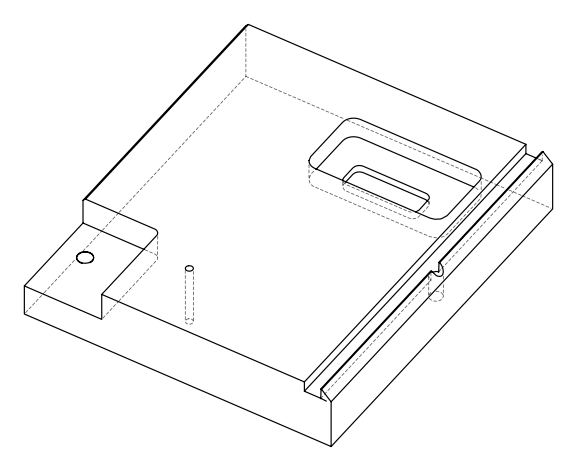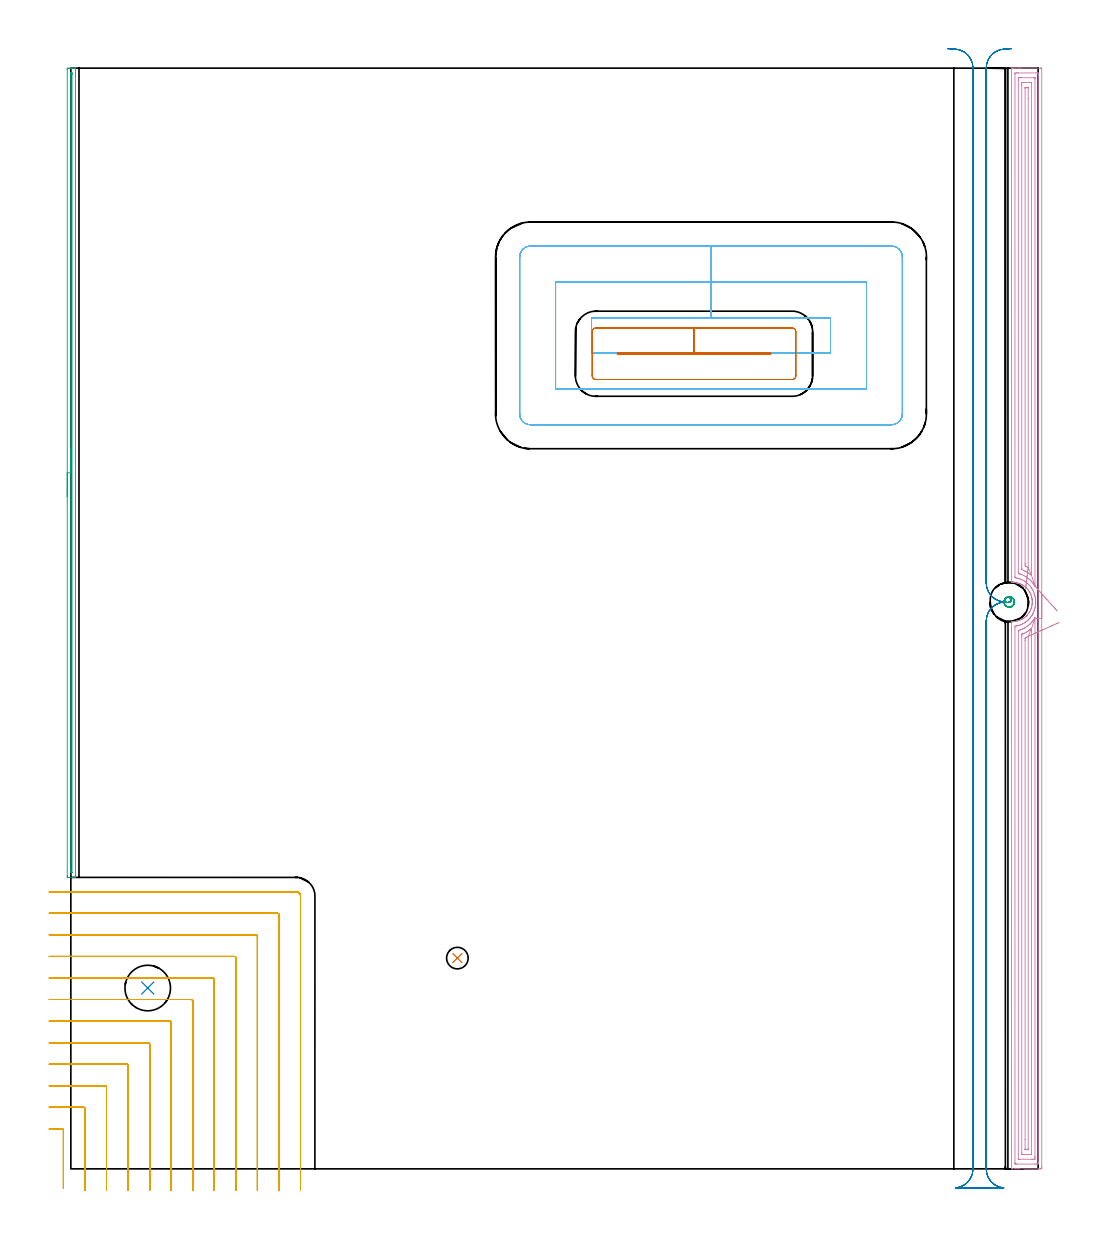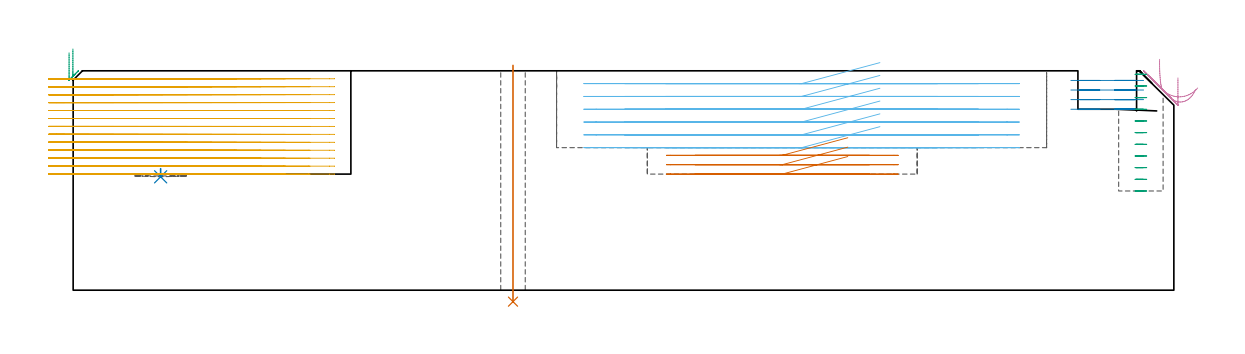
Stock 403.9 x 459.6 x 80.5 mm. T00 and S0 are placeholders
(PLAN: 9 operations, 7 tool changes, 94.4 min)
(1 DRILL_THROUGH_HOLE_FROM_SOLID_MATERIAL | STEP1HOLE | UGT0301_485 | 0.35 min | 5082 mm3)
(2 INDEXABLE_INSERT_DRILL_BLIND_HOLE_FROM_SOLID | STEP1POCKET | NXT0302_009 | 0.02 min | 10947 mm3)
(3 AREA_MILL | FG_CHAMFER_SURFACE | UGT0205_001 | 5.55 min | 1963 mm3)
(4 AREA_MILL_1 | FG_CHAMFER_SURFACE_1 | UGT0205_001 | 18.49 min | 36484 mm3)
(5 MILL_CORNER_NOTCH_RECTANGULAR | CORNER_NOTCH_RECTANGULAR | NXT0201_011 | Follow Part, ap 3, ae 75% | 44.93 min | 458798 mm3)
(6 MILL_RECTANGULAR_POCKET | POCKET_RECTANGULAR_STRAIGHT | UGT0201_136 | Follow Part, ap 5, ae 75% | 13.58 min | 474631 mm3)
(7 MILL_RECTANGULAR_POCKET_1 | POCKET_RECTANGULAR_STRAIGHT_1 | UGT0201_132 | Follow Part, ap 3.5, ae 75% | 2.42 min | 33517 mm3)
(8 MILL_RECTANGULAR_SLOT | SLOT_RECTANGULAR | UGT0201_008 | Follow Part, ap 4, ae 75% | 8.07 min | 140491 mm3)
(9 MILL_BLIND_HOLE_FROM_SOLID_MATERIAL | STEP1POCKET_1 | NXT0201_011 | Spiral | 0.94 min | 6528 mm3)
(TOOL UGT0301_485 | Carbide Drill 9.0 mm | D9 PA118 FL81 Z2)
(TOOL NXT0302_009 | Index. Insert Drill 19mm [880-D1900L25-05] | D19 PA176 FL95 Z2)
(TOOL UGT0205_001 | Chamfer Mill 20 x 3 x 45 deg. | D20 FL50 Z2)
(TOOL NXT0201_011 | ENDMILL 12mm [2P460-1200-NA 1630] | D12 FL38 Z6)
(TOOL UGT0201_136 | Carbide End Mill 20.0 | D20 FL30 Z4)
(TOOL UGT0201_132 | Carbide End Mill 14.0 | D14 FL30 Z4)
(TOOL UGT0201_008 | End Mill 16 mm | D16 FL32 Z4)
(OP 1 DRILL_THROUGH_HOLE_FROM_SOLID_MATERIAL)
G17 G21 G94 G90
T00 M6
G54
G17 G0 G90 X161.4 Y88. S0 M3
G43 Z90.5 H0
G94 G81 G98 Z-4.204 F250. R82.5
G80
M5
M2
(OP 2 INDEXABLE_INSERT_DRILL_BLIND_HOLE_FROM_SOLID)
G17 G21 G94 G90
T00 M6
G54
G17 G0 G90 X32.1 Y75.5 S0 M3
G43 Z90.5 H1
G94 G81 G98 Z41.6 F250. R44.6
G80
M5
M2
(OP 3 AREA_MILL)
G17 G21 G94 G90
T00 M6
G54
G17 G0 G90 X-1.5 Y280.65 S1061 M3
G43 Z90.5 H0
Z87.1
G94 G1 Y280.688 Z86.228 F250.
Y280.802 Z85.364
Y280.991 Z84.512
Y281.253 Z83.68
Y281.587 Z82.874
Y281.99 Z82.1
Y282.459 Z81.364
Y282.99 Z80.672
Y283.579 Z80.029
Y284.222 Z79.44
Y284.914 Z78.908
Y285.65 Z78.44
Y286.424 Z78.037
Y287.23 Z77.703
Y288.062 Z77.441
Y288.914 Z77.252
Y289.778 Z77.138
Y290.65 Z77.1
X-1.499 Y458.986 Z77.101
X-1.496 Y459.374
X-1.491 Y459.59 Z77.104
X-1.115 Y459.6 Z77.479
X-0.566 Z78.031
X-0.238 Z78.358
X0.311 Z78.907
X0.638 Z79.233
X1.294 Z79.893
X1.612 Z80.212
X1.758 Y459.598 Z80.35
X1.898 Y459.59 Z80.488
X1.9 Y459.433 Z80.5
Y121.867
X1.898 Y121.71 Z80.489
X1.758 Y121.702 Z80.35
X1.612 Y121.7 Z80.211
X1.294 Z79.894
X0.638 Z79.233
X-0.566 Z78.03
X-1.115 Y121.701 Z77.479
X-1.342 Y121.704 Z77.253
X-1.491 Y121.71 Z77.104
X-1.496 Y121.926 Z77.101
X-1.5 Y122.314 Z77.1
Y290.65
X-0.086 Z78.514
Y457.2
X-0.084 Y457.491 Z78.516
X-0.081 Y457.563 Z78.519
X-0.078 Y457.59 Z78.522
X-0.061 Y457.593 Z78.539
X0.004 Y457.597 Z78.604
X0.246 Y457.6 Z78.846
X0.42 Y457.598 Z79.02
X0.45 Y457.595 Z79.05
X0.478 Y457.59 Z79.078
X0.48 Y457.551 Z79.08
X0.485 Y457.357 Z79.085
X0.486 Y457.2 Z79.086
Y457.045
Y123.863
X0.485 Y123.779 Z79.085
X0.482 Y123.738 Z79.082
X0.48 Y123.723 Z79.08
X0.468 Y123.71 Z79.068
X0.152 Y123.702 Z78.752
X-0.02 Z78.58
X-0.05 Y123.705 Z78.55
X-0.078 Y123.71 Z78.522
X-0.08 Y123.749 Z78.52
X-0.085 Y123.943 Z78.515
X-0.086 Y124.1
Y124.682 Z78.514
Y290.65
Y291.522 Z78.552
Y292.387 Z78.666
Y293.238 Z78.855
Y294.07 Z79.117
Y294.876 Z79.451
Y295.65 Z79.854
Y296.386 Z80.323
Y297.078 Z80.854
Y297.721 Z81.443
Y298.31 Z82.086
Y298.842 Z82.778
Y299.31 Z83.514
Y299.713 Z84.288
Y300.047 Z85.094
Y300.309 Z85.926
Y300.498 Z86.778
Y300.612 Z87.643
Y300.65 Z88.514
G0 Z90.5
M5
M2
(OP 4 AREA_MILL_1)
G17 G21 G94 G90
T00 M6
G54
G17 G0 G90 X405.4 Y239.8 S1061 M3
G43 Z90.5 H0
Z77.9
G94 G1 Y239.762 Z77.028 F250.
Y239.648 Z76.163
Y239.459 Z75.312
Y239.197 Z74.48
Y238.863 Z73.674
Y238.46 Z72.9
Y237.992 Z72.164
Y237.46 Z71.472
Y236.871 Z70.829
Y236.228 Z70.24
Y235.536 Z69.708
Y234.8 Z69.24
Y234.026 Z68.837
Y233.22 Z68.503
Y232.388 Z68.241
Y231.536 Z68.052
Y230.672 Z67.938
Y229.8 Z67.9
Y0.977
X405.399 Y0.62 Z67.901
X405.394 Y0.089 Z67.903
X405.392 Y0.008 Z67.906
X404.867 Y0.004 Z68.43
X404.252 Y0. Z69.046
X395.995 Z77.3
X395.451 Z77.846
X395.107 Z78.189
X394.564 Z78.732
X394.22 Z79.075
X393.213 Z80.087
X392.833 Y0.007 Z80.458
X392.803 Y0.01 Z80.488
X392.8 Y0.173 Z80.5
Y228.46
X392.805 Y228.555 Z80.491
X392.98 Y228.561 Z80.317
X393.208 Y228.557 Z80.089
X393.628 Y228.564 Z79.669
X394.07 Y228.593 Z79.227
X394.51 Y228.647 Z78.786
X394.952 Y228.727 Z78.343
X395.107 Y228.764 Z78.188
X395.393 Y228.832 Z77.905
X395.837 Y228.964 Z77.462
X395.995 Y229.022 Z77.303
X396.276 Y229.123 Z77.023
X396.824 Y229.353 Z76.475
X396.882 Y229.384 Z76.416
X396.919 Y229.403 Z76.38
X397.085 Y229.489 Z76.215
X397.159 Y229.528 Z76.141
X397.604 Y229.791 Z75.695
X397.769 Y229.899 Z75.53
X398.041 Y230.078 Z75.258
X398.272 Y230.247 Z75.027
X398.524 Y230.456 Z74.776
X398.602 Y230.521 Z74.697
X398.923 Y230.81 Z74.375
X398.95 Y230.837 Z74.348
X399.1 Y230.989 Z74.195
X399.245 Y231.132 Z74.055
X399.253 Y231.14 Z74.047
X399.534 Y231.463 Z73.763
X399.544 Y231.475 Z73.753
X399.805 Y231.797 Z73.493
X399.947 Y231.993 Z73.353
X399.975 Y232.033 Z73.324
X400.257 Y232.475 Z73.041
X400.313 Y232.571 Z72.985
X400.516 Y232.926 Z72.781
X400.688 Y233.267 Z72.611
X400.741 Y233.396 Z72.559
X400.913 Y233.819 Z72.384
X401.007 Y234.088 Z72.291
X401.067 Y234.264 Z72.229
X401.068 Y234.267 Z72.227
X401.196 Y234.712 Z72.101
X401.221 Y234.822 Z72.077
X401.294 Y235.158 Z72.003
X401.358 Y235.546 Z71.941
X401.368 Y235.605 Z71.93
X401.416 Y236.051 Z71.883
X401.428 Y236.314 Z71.867
X401.433 Y236.429 Z71.858
X401.436 Y236.485 Z71.855
Y236.893 Z71.856
Y236.945 Z71.857
Y236.95
X401.41 Y237.392 Z71.883
X401.396 Y237.529 Z71.9
X401.361 Y237.839 Z71.935
X401.338 Y237.987 Z71.961
X401.318 Y238.101 Z71.98
X401.287 Y238.285 Z72.011
X401.235 Y238.508 Z72.062
X401.182 Y238.733 Z72.112
X401.15 Y238.85 Z72.148
X401.096 Y239.035 Z72.201
X401.055 Y239.178 Z72.243
X400.896 Y239.627 Z72.402
X400.715 Y240.075 Z72.584
X400.692 Y240.127 Z72.607
X400.688 Y240.137 Z72.611
X400.488 Y240.522 Z72.809
X400.471 Y240.554 Z72.825
X400.239 Y240.964 Z73.059
X400.028 Y241.288 Z73.27
X399.804 Y241.604 Z73.492
X399.607 Y241.857 Z73.692
X399.272 Y242.232 Z74.025
X399.053 Y242.458 Z74.244
X398.922 Y242.593 Z74.375
X398.757 Y242.75 Z74.541
X398.656 Y242.834 Z74.642
X398.405 Y243.043 Z74.895
X398.041 Y243.323 Z75.258
X397.803 Y243.488 Z75.493
X397.769 Y243.509 Z75.527
X397.563 Y243.643 Z75.736
X397.455 Y243.704 Z75.844
X397.325 Y243.776 Z75.97
X397.158 Y243.871 Z76.14
X396.882 Y244.008 Z76.417
X396.721 Y244.088 Z76.579
X396.438 Y244.209 Z76.859
X396.356 Y244.245 Z76.943
X396.276 Y244.279 Z77.023
X395.904 Y244.415 Z77.393
X395.53 Y244.537 Z77.769
X395.507 Y244.543 Z77.793
X395.394 Y244.572 Z77.905
X395.107 Y244.638 Z78.19
X394.953 Y244.673 Z78.345
X394.79 Y244.702 Z78.508
X394.51 Y244.753 Z78.786
X394.22 Y244.788 Z79.073
X394.069 Y244.807 Z79.226
X393.629 Y244.833 Z79.67
X393.601 Y244.834 Z79.698
X393.16 Y244.838 Z80.139
X393.003 Y244.84 Z80.293
X392.829 Y244.842 Z80.462
X392.803 Y244.845 Z80.488
X392.8 Y244.989 Z80.5
Y459.427
X392.803 Y459.591 Z80.488
X392.834 Y459.6 Z80.456
X393.213 Z80.086
X393.532 Z79.768
X394.22 Z79.075
X395.451 Z77.846
X395.995 Z77.3
X396.61 Z76.685
X404.867 Z68.43
X405.141 Y459.598 Z68.156
X405.392 Y459.59 Z67.906
X405.399 Y459.338 Z67.899
X405.4 Y229.8 Z67.9
X403.986 Z69.314
Y2.407
X403.98 Y2.01 Z69.32
X403.494 Y2.002 Z69.806
X403.093 Y2.001 Z70.207
X402.609 Y2. Z70.691
X395.107 Y2.001 Z78.193
X394.621 Y2.003 Z78.679
X394.22 Y2.01 Z79.08
X394.214 Y2.407 Z79.086
Y2.413
Y225.779
X394.22 Y226.594 Z79.08
X394.285 Y226.607 Z79.015
X394.741 Y226.673 Z78.559
X395.051 Y226.73 Z78.249
X395.107 Y226.743 Z78.193
X395.761 Y226.908 Z77.539
X395.995 Y226.977 Z77.305
X396.432 Y227.125 Z76.868
X396.882 Y227.301 Z76.418
X397.068 Y227.378 Z76.232
X397.48 Y227.566 Z75.82
X397.668 Y227.668 Z75.632
X397.769 Y227.726 Z75.531
X398.223 Y228.003 Z75.077
X398.656 Y228.285 Z74.644
X398.76 Y228.356 Z74.54
X398.901 Y228.46 Z74.399
X399.253 Y228.753 Z74.047
X399.544 Y229.007 Z73.756
X399.723 Y229.172 Z73.577
X399.909 Y229.353 Z73.391
X400.164 Y229.622 Z73.136
X400.431 Y229.926 Z72.869
X400.576 Y230.1 Z72.724
X400.693 Y230.247 Z72.607
X400.959 Y230.609 Z72.341
X401.313 Y231.143 Z71.987
X401.318 Y231.151 Z71.982
X401.634 Y231.715 Z71.666
X401.797 Y232.034 Z71.503
X401.877 Y232.199 Z71.423
X401.927 Y232.314 Z71.373
X402.187 Y232.946 Z71.113
X402.205 Y233. Z71.095
X402.403 Y233.621 Z70.897
X402.46 Y233.821 Z70.84
X402.587 Y234.33 Z70.713
X402.667 Y234.714 Z70.633
X402.701 Y234.911 Z70.599
X402.727 Y235.082 Z70.573
X402.793 Y235.608 Z70.507
X402.823 Y235.856 Z70.477
X402.824 Y235.878 Z70.476
X402.848 Y236.501 Z70.452
X402.849 Y236.747 Z70.451
X402.844 Y237.069 Z70.456
X402.829 Y237.395 Z70.471
X402.821 Y237.531 Z70.479
X402.807 Y237.682 Z70.493
X402.734 Y238.288 Z70.566
X402.661 Y238.723 Z70.639
X402.561 Y239.182 Z70.739
X402.49 Y239.478 Z70.81
X402.369 Y239.911 Z70.931
X402.314 Y240.075 Z70.986
X402.205 Y240.386 Z71.095
X401.975 Y240.969 Z71.325
X401.787 Y241.39 Z71.513
X401.535 Y241.862 Z71.765
X401.318 Y242.244 Z71.982
X400.982 Y242.756 Z72.318
X400.752 Y243.077 Z72.548
X400.431 Y243.473 Z72.869
X400.278 Y243.649 Z73.022
X399.922 Y244.026 Z73.378
X399.544 Y244.402 Z73.756
X399.383 Y244.543 Z73.917
X398.656 Y245.113 Z74.644
X398.176 Y245.436 Z75.124
X397.769 Y245.669 Z75.531
X397.284 Y245.925 Z76.016
X396.882 Y246.099 Z76.418
X396.313 Y246.33 Z76.987
X395.995 Y246.435 Z77.305
X395.843 Y246.483 Z77.457
X395.107 Y246.651 Z78.193
X394.712 Y246.728 Z78.588
X394.22 Y246.806 Z79.08
X394.214 Y247.229 Z79.086
Y457.193
X394.22 Y457.59 Z79.08
X394.706 Y457.598 Z78.594
X395.107 Y457.599 Z78.193
X395.591 Y457.6 Z77.709
X403.093 Y457.599 Z70.207
X403.579 Y457.597 Z69.721
X403.98 Y457.59 Z69.32
X403.986 Y457.187 Z69.314
Y229.8
X402.571 Y229.799 Z70.729
Y5.087
X402.57 Y4.72 Z70.73
X402.567 Y4.194 Z70.733
X402.565 Y4.019 Z70.735
X402.392 Y4.006 Z70.908
X402.205 Y4.003 Z71.095
X401.511 Y4. Z71.789
X401.318 Z71.982
X395.995 Y4.001 Z77.305
X395.802 Y4.003 Z77.498
X395.674 Y4.008 Z77.626
X395.635 Y4.011 Z77.665
X395.633 Y4.027 Z77.667
X395.631 Y4.071 Z77.669
X395.629 Y4.194 Z77.671
Y224.623
X395.631 Y224.754 Z77.669
X395.634 Y224.818 Z77.666
X395.635 Y224.828 Z77.665
X395.685 Y224.843 Z77.615
X395.833 Y224.886 Z77.467
X395.962 Y224.918 Z77.338
X395.995 Y224.928 Z77.305
X396.633 Y225.137 Z76.667
X396.882 Y225.226 Z76.418
X397.277 Y225.381 Z76.023
X397.769 Y225.598 Z75.531
X397.892 Y225.655 Z75.408
X398.139 Y225.779 Z75.161
X398.466 Y225.971 Z74.834
X398.656 Y226.089 Z74.644
X399.011 Y226.316 Z74.289
X399.543 Y226.673 Z73.757
X400.027 Y227.079 Z73.273
X400.431 Y227.431 Z72.869
X400.502 Y227.495 Z72.798
X400.575 Y227.566 Z72.725
X400.94 Y227.947 Z72.36
X401.318 Y228.362 Z71.982
X401.364 Y228.414 Z71.936
X401.401 Y228.46 Z71.899
X401.753 Y228.916 Z71.547
X402.068 Y229.353 Z71.232
X402.124 Y229.436 Z71.176
X402.205 Y229.562 Z71.095
X402.468 Y229.982 Z70.832
X402.494 Y230.022 Z70.806
X402.533 Y230.081 Z70.767
X402.565 Y230.126 Z70.735
X402.568 Y230.056 Z70.732
X402.57 Y229.958 Z70.73
X402.571 Y229.799 Z70.729
X401.148 Y225.691 Z72.152
X401.15 Y225.655 Z72.15
X401.153 Y225.513 Z72.147
X401.157 Y225.048 Z72.143
Y224.886
Y6.874
X401.155 Y6.145 Z72.145
X401.152 Y6.039 Z72.148
X401.151 Y6.015 Z72.149
X401.135 Y6.01 Z72.165
X401.082 Y6.006 Z72.218
X400.865 Y6.002 Z72.435
X400.431 Y6. Z72.869
X397.769 Z75.531
X397.329 Y6.001 Z75.971
X397.119 Y6.005 Z76.181
X397.067 Y6.009 Z76.233
X397.049 Y6.012 Z76.251
X397.048 Y6.029 Z76.252
X397.046 Y6.098 Z76.254
X397.043 Y6.712 Z76.257
Y6.874
Y222.205
X397.044 Y222.936 Z76.256
X397.046 Y223.099 Z76.254
X397.05 Y223.188 Z76.25
X397.054 Y223.204 Z76.246
X397.091 Y223.222 Z76.209
X397.16 Y223.251 Z76.14
X397.334 Y223.32 Z75.966
X397.488 Y223.382 Z75.812
X397.769 Y223.503 Z75.531
X398.105 Y223.654 Z75.195
X398.656 Y223.92 Z74.644
X398.704 Y223.944 Z74.596
X398.789 Y223.992 Z74.511
X399.258 Y224.279 Z74.042
X399.544 Y224.46 Z73.756
X399.798 Y224.629 Z73.502
X400.171 Y224.886 Z73.129
X400.318 Y225. Z72.982
X400.431 Y225.091 Z72.869
X400.805 Y225.403 Z72.495
X400.927 Y225.507 Z72.373
X401.067 Y225.625 Z72.233
X401.123 Y225.671 Z72.177
X401.148 Y225.691 Z72.152
X399.738 Y222.37 Z73.562
X399.74 Y222.36 Z73.56
X399.742 Y222.326 Z73.558
X399.743 Y222.272 Z73.557
Y222.205
Y8.461
X399.742 Y8.259 Z73.558
X399.74 Y8.126 Z73.56
X399.736 Y8.025 Z73.564
X399.706 Y8.01 Z73.594
X399.544 Y8.005 Z73.756
X399.312 Y8.001 Z73.988
X398.656 Y8. Z74.644
X398.563 Y8.001 Z74.737
X398.505 Y8.003 Z74.795
X398.474 Y8.008 Z74.826
X398.464 Y8.012 Z74.836
X398.462 Y8.059 Z74.838
X398.458 Y8.46 Z74.842
X398.457 Y12.168 Z74.843
Y220.619
X398.459 Y221.312 Z74.841
X398.461 Y221.508 Z74.839
X398.468 Y221.698 Z74.832
X398.656 Y221.796 Z74.644
X398.924 Y221.936 Z74.376
X399.432 Y222.205 Z73.868
X399.503 Y222.246 Z73.797
X399.544 Y222.269 Z73.756
X399.703 Y222.354 Z73.597
X399.738 Y222.37 Z73.562
X400.349 Y222.642 Z73.002
X401.003 Y222.934 Z72.503
X401.693 Y223.242 Z72.068
X402.416 Y223.564 Z71.701
X403.165 Y223.898 Z71.404
X403.935 Y224.242 Z71.179
X404.72 Y224.592 Z71.029
X405.514 Y224.946 Z70.955
X406.311 Y225.301 Z70.956
X407.104 Y225.655 Z71.034
X407.889 Y226.005 Z71.186
X408.658 Y226.348 Z71.414
X409.406 Y226.682 Z71.713
X410.128 Y227.003 Z72.083
X410.817 Y227.311 Z72.521
X411.469 Y227.601 Z73.022
X412.078 Y227.873 Z73.584
X412.641 Y228.124 Z74.202
G0 X411.835 Y232.947 Z73.491
G1 X411.491 Y233.33 Z72.788
X411.106 Y233.758 Z72.132
X410.685 Y234.227 Z71.529
X410.231 Y234.733 Z70.983
X409.746 Y235.273 Z70.498
X409.235 Y235.842 Z70.078
X408.702 Y236.436 Z69.727
X408.15 Y237.051 Z69.446
X407.583 Y237.681 Z69.239
X407.007 Y238.323 Z69.106
X406.426 Y238.971 Z69.049
X405.843 Y239.619 Z69.068
X405.264 Y240.265 Z69.163
X404.692 Y240.901 Z69.333
X404.132 Y241.524 Z69.578
X403.589 Y242.129 Z69.894
X403.066 Y242.711 Z70.28
X402.568 Y243.266 Z70.732
X402.555 Y243.281 Z70.745
X402.544 Y243.296 Z70.756
X402.526 Y243.327 Z70.774
X402.327 Y243.649 Z70.973
X402.205 Y243.835 Z71.095
X401.715 Y244.543 Z71.585
X401.318 Y245.031 Z71.982
X400.948 Y245.436 Z72.352
X400.431 Y245.965 Z72.869
X400.017 Y246.33 Z73.283
X399.544 Y246.703 Z73.756
X399.254 Y246.926 Z74.046
X398.822 Y247.223 Z74.478
X398.656 Y247.323 Z74.644
X398.416 Y247.465 Z74.884
X397.769 Y247.796 Z75.531
X397.052 Y248.117 Z76.248
X396.882 Y248.184 Z76.418
X396.774 Y248.225 Z76.526
X396.301 Y248.38 Z76.999
X395.995 Y248.47 Z77.305
X395.831 Y248.516 Z77.469
X395.718 Y248.547 Z77.582
X395.65 Y248.569 Z77.65
X395.636 Y248.574 Z77.664
X395.634 Y248.593 Z77.666
X395.631 Y248.641 Z77.669
X395.629 Y249.01 Z77.671
X395.628 Y249.379 Z77.672
X395.629 Y454.513 Z77.671
X395.63 Y454.88 Z77.67
X395.633 Y455.406 Z77.667
X395.635 Y455.581 Z77.665
X395.808 Y455.594 Z77.492
X395.995 Y455.597 Z77.305
X396.689 Y455.6 Z76.611
X396.882 Z76.418
X402.205 Y455.599 Z71.095
X402.398 Y455.597 Z70.902
X402.526 Y455.592 Z70.774
X402.565 Y455.589 Z70.735
X402.567 Y455.572 Z70.733
X402.569 Y455.529 Z70.731
X402.571 Y455.406 Z70.729
Y243.318
X402.57 Y243.282 Z70.73
X402.568 Y243.267 Z70.732
X401.151 Y247.728 Z72.149
X401.074 Y247.778 Z72.226
X400.662 Y248.117 Z72.638
X400.431 Y248.296 Z72.869
X399.706 Y248.847 Z73.594
X399.544 Y248.955 Z73.756
X399.46 Y249.01 Z73.84
X398.956 Y249.305 Z74.344
X398.656 Y249.465 Z74.644
X398.342 Y249.629 Z74.958
X397.777 Y249.895 Z75.523
X397.759 Y249.904 Z75.541
X397.05 Y250.276 Z76.25
X397.045 Y250.633 Z76.255
X397.044 Y250.797 Z76.256
X397.043 Y251.529 Z76.257
Y452.726
X397.045 Y453.455 Z76.255
X397.048 Y453.561 Z76.252
X397.049 Y453.585 Z76.251
X397.065 Y453.59 Z76.235
X397.118 Y453.594 Z76.182
X397.335 Y453.598 Z75.965
X397.769 Y453.6 Z75.531
X400.431 Z72.869
X400.871 Y453.599 Z72.429
X401.081 Y453.595 Z72.219
X401.133 Y453.591 Z72.167
X401.151 Y453.588 Z72.149
X401.152 Y453.571 Z72.148
X401.154 Y453.502 Z72.146
X401.157 Y452.888 Z72.143
Y452.726
Y248.279
X401.156 Y248.117 Z72.144
X401.153 Y247.847 Z72.147
X401.151 Y247.728 Z72.149
X399.736 Y251.028 Z73.564
X399.73 Y251.029 Z73.57
X399.706 Y251.039 Z73.594
X398.831 Y251.515 Z74.469
X398.464 Y251.69 Z74.836
X398.461 Y251.887 Z74.839
X398.457 Y252.584 Z74.843
Y252.785
Y451.139
X398.458 Y451.34 Z74.842
X398.46 Y451.474 Z74.84
X398.464 Y451.575 Z74.836
X398.494 Y451.59 Z74.806
X398.656 Y451.595 Z74.644
X398.888 Y451.599 Z74.412
X399.544 Y451.6 Z73.756
X399.637 Y451.599 Z73.663
X399.695 Y451.597 Z73.605
X399.726 Y451.592 Z73.574
X399.736 Y451.588 Z73.564
X399.738 Y451.541 Z73.562
X399.742 Y451.14 Z73.558
X399.743 Y446.829 Z73.557
Y251.289
X399.742 Y251.155 Z73.558
X399.738 Y251.048 Z73.562
X399.736 Y251.028 Z73.564
X399.63 Y250.174 Z73.708
X399.526 Y249.336 Z73.927
X399.425 Y248.52 Z74.218
X399.328 Y247.732 Z74.58
X399.235 Y246.979 Z75.009
X399.146 Y246.265 Z75.503
X399.064 Y245.597 Z76.058
X398.987 Y244.98 Z76.67
X398.918 Y244.417 Z77.333
X398.856 Y243.915 Z78.043
X398.801 Y243.475 Z78.795
X398.755 Y243.103 Z79.583
X398.718 Y242.799 Z80.4
X398.689 Y242.568 Z81.24
X398.669 Y242.41 Z82.098
X398.659 Y242.327 Z82.967
X398.658 Y242.32 Z83.839
X398.667 Y242.388 Z84.709
G0 Z90.5
M5
M2
(OP 5 MILL_CORNER_NOTCH_RECTANGULAR)
G17 G21 G94 G90
T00 M6
G54
G17 G0 G90 X-3.1 Y-8.137 S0 M3
G43 Z90.5 H1
Z77.585
G94 G1 Y-5.137 F250.
Y16.107 F500.
G3 X-3.693 Y16.7 R0.6
G1 X-6.
X-9. F250.
G0 Z90.5
X5.9 Y-9.
Z77.585
G1 Y-6.
Y25.106 F500.
G3 X5.306 Y25.7 R0.6
G1 X-6.
X-9. F250.
G0 Z90.5
X14.9 Y-9.
Z77.585
G1 Y-6.
Y34.106 F500.
G3 X14.306 Y34.7 R0.6
G1 X-6.
X-9. F250.
G0 Z90.5
X23.9 Y-9.
Z77.585
G1 Y-6.
Y43.106 F500.
G3 X23.306 Y43.7 R0.6
G1 X-6.
X-9. F250.
G0 Z90.5
X32.9 Y-9.
Z77.585
G1 Y-6.
Y52.105 F500.
G3 X32.305 Y52.7 R0.6
G1 X-6.
X-9. F250.
G0 Z90.5
X41.9 Y-9.
Z77.585
G1 Y-6.
Y61.105 F500.
G3 X41.305 Y61.7 R0.6
G1 X-6.
X-9. F250.
G0 Z90.5
X50.9 Y-9.
Z77.585
G1 Y-6.
Y70.105 F500.
G3 X50.305 Y70.7 R0.6
G1 X-6.
X-9. F250.
G0 Z90.5
X59.9 Y-9.
Z77.585
G1 Y-6.
Y79.105 F500.
G3 X59.305 Y79.7 R0.6
G1 X-6.
X-9. F250.
G0 Z90.5
X68.9 Y-9.
Z77.585
G1 Y-6.
Y88.104 F500.
G3 X68.304 Y88.7 R0.6
G1 X-6.
X-9. F250.
G0 Z90.5
X77.9 Y-9.
Z77.585
G1 Y-6.
Y97.104 F500.
G3 X77.304 Y97.7 R0.6
G1 X-6.
X-9. F250.
G0 Z90.5
X86.9 Y-9.
Z77.585
G1 Y-6.
Y106.104 F500.
G3 X86.304 Y106.7 R0.6
G1 X-6.
X-9. F250.
G0 Z90.5
X95.9 Y-9.
Z77.585
G1 Y-6.
Y113.9 F500.
G3 X94.1 Y115.7 R1.8
G1 X-6.
X-9. F250.
G0 Z90.5
X-3.1 Y-8.137
Z74.669
G1 Y-5.137
Y16.107 F500.
G3 X-3.693 Y16.7 R0.6
G1 X-6.
X-9. F250.
G0 Z90.5
X5.9 Y-9.
Z74.669
G1 Y-6.
Y25.106 F500.
G3 X5.306 Y25.7 R0.6
G1 X-6.
X-9. F250.
G0 Z90.5
X14.9 Y-9.
Z74.669
G1 Y-6.
Y34.106 F500.
G3 X14.306 Y34.7 R0.6
G1 X-6.
X-9. F250.
G0 Z90.5
X23.9 Y-9.
Z74.669
G1 Y-6.
Y43.106 F500.
G3 X23.306 Y43.7 R0.6
G1 X-6.
X-9. F250.
G0 Z90.5
X32.9 Y-9.
Z74.669
G1 Y-6.
Y52.106 F500.
G3 X32.306 Y52.7 R0.6
G1 X-6.
X-9. F250.
G0 Z90.5
X41.9 Y-9.
Z74.669
G1 Y-6.
Y61.105 F500.
G3 X41.305 Y61.7 R0.6
G1 X-6.
X-9. F250.
G0 Z90.5
X50.9 Y-9.
Z74.669
G1 Y-6.
Y70.105 F500.
G3 X50.305 Y70.7 R0.6
G1 X-6.
X-9. F250.
G0 Z90.5
X59.9 Y-9.
Z74.669
G1 Y-6.
Y79.105 F500.
G3 X59.305 Y79.7 R0.6
G1 X-6.
X-9. F250.
G0 Z90.5
X68.9 Y-9.
Z74.669
G1 Y-6.
Y88.104 F500.
G3 X68.304 Y88.7 R0.6
G1 X-6.
X-9. F250.
G0 Z90.5
X77.9 Y-9.
Z74.669
G1 Y-6.
Y97.104 F500.
G3 X77.304 Y97.7 R0.6
G1 X-6.
X-9. F250.
G0 Z90.5
X86.9 Y-9.
Z74.669
G1 Y-6.
Y106.104 F500.
G3 X86.304 Y106.7 R0.6
G1 X-6.
X-9. F250.
G0 Z90.5
X95.9 Y-9.
Z74.669
G1 Y-6.
Y113.9 F500.
G3 X94.1 Y115.7 R1.8
G1 X-6.
X-9. F250.
G0 Z90.5
X-3.1 Y-8.137
Z71.754
G1 Y-5.137
Y16.107 F500.
G3 X-3.693 Y16.7 R0.6
G1 X-6.
X-9. F250.
G0 Z90.5
X5.9 Y-9.
Z71.754
G1 Y-6.
Y25.106 F500.
G3 X5.306 Y25.7 R0.6
G1 X-6.
X-9. F250.
G0 Z90.5
X14.9 Y-9.
Z71.754
G1 Y-6.
Y34.106 F500.
G3 X14.306 Y34.7 R0.6
G1 X-6.
X-9. F250.
G0 Z90.5
X23.9 Y-9.
Z71.754
G1 Y-6.
Y43.106 F500.
G3 X23.306 Y43.7 R0.6
G1 X-6.
X-9. F250.
G0 Z90.5
X32.9 Y-9.
Z71.754
G1 Y-6.
Y52.106 F500.
G3 X32.306 Y52.7 R0.6
G1 X-6.
X-9. F250.
G0 Z90.5
X41.9 Y-9.
Z71.754
G1 Y-6.
Y61.105 F500.
G3 X41.305 Y61.7 R0.6
G1 X-6.
X-9. F250.
G0 Z90.5
X50.9 Y-9.
Z71.754
G1 Y-6.
Y70.105 F500.
G3 X50.305 Y70.7 R0.6
G1 X-6.
X-9. F250.
G0 Z90.5
X59.9 Y-9.
Z71.754
G1 Y-6.
Y79.105 F500.
G3 X59.305 Y79.7 R0.6
G1 X-6.
X-9. F250.
G0 Z90.5
X68.9 Y-9.
Z71.754
G1 Y-6.
Y88.104 F500.
G3 X68.304 Y88.7 R0.6
G1 X-6.
X-9. F250.
G0 Z90.5
X77.9 Y-9.
Z71.754
G1 Y-6.
Y97.104 F500.
G3 X77.304 Y97.7 R0.6
G1 X-6.
X-9. F250.
G0 Z90.5
X86.9 Y-9.
Z71.754
G1 Y-6.
Y106.104 F500.
G3 X86.304 Y106.7 R0.6
G1 X-6.
X-9. F250.
G0 Z90.5
X95.9 Y-9.
Z71.754
G1 Y-6.
Y113.9 F500.
G3 X94.1 Y115.7 R1.8
G1 X-6.
X-9. F250.
G0 Z90.5
X-3.1 Y-8.137
Z68.838
G1 Y-5.137
Y16.107 F500.
G3 X-3.693 Y16.7 R0.6
G1 X-6.
X-9. F250.
G0 Z90.5
X5.9 Y-9.
Z68.838
G1 Y-6.
Y25.106 F500.
G3 X5.306 Y25.7 R0.6
G1 X-6.
X-9. F250.
G0 Z90.5
X14.9 Y-9.
Z68.838
G1 Y-6.
Y34.106 F500.
G3 X14.306 Y34.7 R0.6
G1 X-6.
X-9. F250.
G0 Z90.5
X23.9 Y-9.
Z68.838
G1 Y-6.
Y43.106 F500.
G3 X23.306 Y43.7 R0.6
G1 X-6.
X-9. F250.
G0 Z90.5
X32.9 Y-9.
Z68.838
G1 Y-6.
Y52.106 F500.
G3 X32.306 Y52.7 R0.6
G1 X-6.
X-9. F250.
G0 Z90.5
X41.9 Y-9.
Z68.838
G1 Y-6.
Y61.105 F500.
G3 X41.305 Y61.7 R0.6
G1 X-6.
X-9. F250.
G0 Z90.5
X50.9 Y-9.
Z68.838
G1 Y-6.
Y70.105 F500.
G3 X50.305 Y70.7 R0.6
G1 X-6.
X-9. F250.
G0 Z90.5
X59.9 Y-9.
Z68.838
G1 Y-6.
Y79.105 F500.
G3 X59.305 Y79.7 R0.6
G1 X-6.
X-9. F250.
G0 Z90.5
X68.9 Y-9.
Z68.838
G1 Y-6.
Y88.104 F500.
G3 X68.304 Y88.7 R0.6
G1 X-6.
X-9. F250.
G0 Z90.5
X77.9 Y-9.
Z68.838
G1 Y-6.
Y97.104 F500.
G3 X77.304 Y97.7 R0.6
G1 X-6.
X-9. F250.
G0 Z90.5
X86.9 Y-9.
Z68.838
G1 Y-6.
Y106.104 F500.
G3 X86.304 Y106.7 R0.6
G1 X-6.
X-9. F250.
G0 Z90.5
X95.9 Y-9.
Z68.838
G1 Y-6.
Y113.9 F500.
G3 X94.1 Y115.7 R1.8
G1 X-6.
X-9. F250.
G0 Z90.5
X-3.1 Y-8.137
Z65.923
G1 Y-5.137
Y16.107 F500.
G3 X-3.693 Y16.7 R0.6
G1 X-6.
X-9. F250.
G0 Z90.5
X5.9 Y-9.
Z65.923
G1 Y-6.
Y25.106 F500.
G3 X5.306 Y25.7 R0.6
G1 X-6.
X-9. F250.
G0 Z90.5
X14.9 Y-9.
Z65.923
G1 Y-6.
Y34.106 F500.
G3 X14.306 Y34.7 R0.6
G1 X-6.
X-9. F250.
G0 Z90.5
X23.9 Y-9.
Z65.923
G1 Y-6.
Y43.106 F500.
G3 X23.306 Y43.7 R0.6
G1 X-6.
X-9. F250.
G0 Z90.5
X32.9 Y-9.
Z65.923
G1 Y-6.
Y52.106 F500.
G3 X32.305 Y52.7 R0.6
G1 X-6.
X-9. F250.
G0 Z90.5
X41.9 Y-9.
Z65.923
G1 Y-6.
Y61.105 F500.
G3 X41.305 Y61.7 R0.6
G1 X-6.
X-9. F250.
G0 Z90.5
X50.9 Y-9.
Z65.923
G1 Y-6.
Y70.105 F500.
G3 X50.305 Y70.7 R0.6
G1 X-6.
X-9. F250.
G0 Z90.5
X59.9 Y-9.
Z65.923
G1 Y-6.
Y79.105 F500.
G3 X59.305 Y79.7 R0.6
G1 X-6.
X-9. F250.
G0 Z90.5
X68.9 Y-9.
Z65.923
G1 Y-6.
Y88.104 F500.
G3 X68.304 Y88.7 R0.6
G1 X-6.
X-9. F250.
G0 Z90.5
X77.9 Y-9.
Z65.923
G1 Y-6.
Y97.104 F500.
G3 X77.304 Y97.7 R0.6
G1 X-6.
X-9. F250.
G0 Z90.5
X86.9 Y-9.
Z65.923
G1 Y-6.
Y106.104 F500.
G3 X86.304 Y106.7 R0.6
G1 X-6.
X-9. F250.
G0 Z90.5
X95.9 Y-9.
Z65.923
G1 Y-6.
Y113.9 F500.
G3 X94.1 Y115.7 R1.8
G1 X-6.
X-9. F250.
G0 Z90.5
X-3.1 Y-8.137
Z63.008
G1 Y-5.137
Y16.107 F500.
G3 X-3.693 Y16.7 R0.6
G1 X-6.
X-9. F250.
G0 Z90.5
X5.9 Y-9.
Z63.008
G1 Y-6.
Y25.106 F500.
G3 X5.306 Y25.7 R0.6
G1 X-6.
X-9. F250.
G0 Z90.5
X14.9 Y-9.
Z63.008
G1 Y-6.
Y34.106 F500.
G3 X14.306 Y34.7 R0.6
G1 X-6.
X-9. F250.
G0 Z90.5
X23.9 Y-9.
Z63.008
G1 Y-6.
Y43.106 F500.
G3 X23.306 Y43.7 R0.6
G1 X-6.
X-9. F250.
G0 Z90.5
X32.9 Y-9.
Z63.008
G1 Y-6.
Y52.106 F500.
G3 X32.305 Y52.7 R0.6
G1 X-6.
X-9. F250.
G0 Z90.5
X41.9 Y-9.
Z63.008
G1 Y-6.
Y61.105 F500.
G3 X41.305 Y61.7 R0.6
G1 X-6.
X-9. F250.
G0 Z90.5
X50.9 Y-9.
Z63.008
G1 Y-6.
Y70.105 F500.
G3 X50.305 Y70.7 R0.6
G1 X-6.
X-9. F250.
G0 Z90.5
X59.9 Y-9.
Z63.008
G1 Y-6.
Y79.105 F500.
G3 X59.305 Y79.7 R0.6
G1 X-6.
X-9. F250.
G0 Z90.5
X68.9 Y-9.
Z63.008
G1 Y-6.
Y88.104 F500.
G3 X68.304 Y88.7 R0.6
G1 X-6.
X-9. F250.
G0 Z90.5
X77.9 Y-9.
Z63.008
G1 Y-6.
Y97.104 F500.
G3 X77.304 Y97.7 R0.6
G1 X-6.
X-9. F250.
G0 Z90.5
X86.9 Y-9.
Z63.008
G1 Y-6.
Y106.104 F500.
G3 X86.304 Y106.7 R0.6
G1 X-6.
X-9. F250.
G0 Z90.5
X95.9 Y-9.
Z63.008
G1 Y-6.
Y113.9 F500.
G3 X94.1 Y115.7 R1.8
G1 X-6.
X-9. F250.
G0 Z90.5
X-3.1 Y-8.137
Z60.092
G1 Y-5.137
Y16.107 F500.
G3 X-3.693 Y16.7 R0.6
G1 X-6.
X-9. F250.
G0 Z90.5
X5.9 Y-9.
Z60.092
G1 Y-6.
Y25.106 F500.
G3 X5.306 Y25.7 R0.6
G1 X-6.
X-9. F250.
G0 Z90.5
X14.9 Y-9.
Z60.092
G1 Y-6.
Y34.106 F500.
G3 X14.306 Y34.7 R0.6
G1 X-6.
X-9. F250.
G0 Z90.5
X23.9 Y-9.
Z60.092
G1 Y-6.
Y43.106 F500.
G3 X23.306 Y43.7 R0.6
G1 X-6.
X-9. F250.
G0 Z90.5
X32.9 Y-9.
Z60.092
G1 Y-6.
Y52.106 F500.
G3 X32.305 Y52.7 R0.6
G1 X-6.
X-9. F250.
G0 Z90.5
X41.9 Y-9.
Z60.092
G1 Y-6.
Y61.105 F500.
G3 X41.305 Y61.7 R0.6
G1 X-6.
X-9. F250.
G0 Z90.5
X50.9 Y-9.
Z60.092
G1 Y-6.
Y70.105 F500.
G3 X50.305 Y70.7 R0.6
G1 X-6.
X-9. F250.
G0 Z90.5
X59.9 Y-9.
Z60.092
G1 Y-6.
Y79.105 F500.
G3 X59.305 Y79.7 R0.6
G1 X-6.
X-9. F250.
G0 Z90.5
X68.9 Y-9.
Z60.092
G1 Y-6.
Y88.104 F500.
G3 X68.304 Y88.7 R0.6
G1 X-6.
X-9. F250.
G0 Z90.5
X77.9 Y-9.
Z60.092
G1 Y-6.
Y97.104 F500.
G3 X77.304 Y97.7 R0.6
G1 X-6.
X-9. F250.
G0 Z90.5
X86.9 Y-9.
Z60.092
G1 Y-6.
Y106.104 F500.
G3 X86.304 Y106.7 R0.6
G1 X-6.
X-9. F250.
G0 Z90.5
X95.9 Y-9.
Z60.092
G1 Y-6.
Y113.9 F500.
G3 X94.1 Y115.7 R1.8
G1 X-6.
X-9. F250.
G0 Z90.5
X-3.1 Y-8.137
Z57.177
G1 Y-5.137
Y16.107 F500.
G3 X-3.693 Y16.7 R0.6
G1 X-6.
X-9. F250.
G0 Z90.5
X5.9 Y-9.
Z57.177
G1 Y-6.
Y25.106 F500.
G3 X5.306 Y25.7 R0.6
G1 X-6.
X-9. F250.
G0 Z90.5
X14.9 Y-9.
Z57.177
G1 Y-6.
Y34.106 F500.
G3 X14.306 Y34.7 R0.6
G1 X-6.
X-9. F250.
G0 Z90.5
X23.9 Y-9.
Z57.177
G1 Y-6.
Y43.106 F500.
G3 X23.306 Y43.7 R0.6
G1 X-6.
X-9. F250.
G0 Z90.5
X32.9 Y-9.
Z57.177
G1 Y-6.
Y52.106 F500.
G3 X32.305 Y52.7 R0.6
G1 X-6.
X-9. F250.
G0 Z90.5
X41.9 Y-9.
Z57.177
G1 Y-6.
Y61.105 F500.
G3 X41.305 Y61.7 R0.6
G1 X-6.
X-9. F250.
G0 Z90.5
X50.9 Y-9.
Z57.177
G1 Y-6.
Y70.105 F500.
G3 X50.305 Y70.7 R0.6
G1 X-6.
X-9. F250.
G0 Z90.5
X59.9 Y-9.
Z57.177
G1 Y-6.
Y79.105 F500.
G3 X59.305 Y79.7 R0.6
G1 X-6.
X-9. F250.
G0 Z90.5
X68.9 Y-9.
Z57.177
G1 Y-6.
Y88.104 F500.
G3 X68.304 Y88.7 R0.6
G1 X-6.
X-9. F250.
G0 Z90.5
X77.9 Y-9.
Z57.177
G1 Y-6.
Y97.104 F500.
G3 X77.304 Y97.7 R0.6
G1 X-6.
X-9. F250.
G0 Z90.5
X86.9 Y-9.
Z57.177
G1 Y-6.
Y106.104 F500.
G3 X86.304 Y106.7 R0.6
G1 X-6.
X-9. F250.
G0 Z90.5
X95.9 Y-9.
Z57.177
G1 Y-6.
Y113.9 F500.
G3 X94.1 Y115.7 R1.8
G1 X-6.
X-9. F250.
G0 Z90.5
X-3.1 Y-8.137
Z54.262
G1 Y-5.137
Y16.107 F500.
G3 X-3.693 Y16.7 R0.6
G1 X-6.
X-9. F250.
G0 Z90.5
X5.9 Y-9.
Z54.262
G1 Y-6.
Y25.106 F500.
G3 X5.306 Y25.7 R0.6
G1 X-6.
X-9. F250.
G0 Z90.5
X14.9 Y-9.
Z54.262
G1 Y-6.
Y34.106 F500.
G3 X14.306 Y34.7 R0.6
G1 X-6.
X-9. F250.
G0 Z90.5
X23.9 Y-9.
Z54.262
G1 Y-6.
Y43.106 F500.
G3 X23.306 Y43.7 R0.6
G1 X-6.
X-9. F250.
G0 Z90.5
X32.9 Y-9.
Z54.262
G1 Y-6.
Y52.106 F500.
G3 X32.305 Y52.7 R0.6
G1 X-6.
X-9. F250.
G0 Z90.5
X41.9 Y-9.
Z54.262
G1 Y-6.
Y61.105 F500.
G3 X41.305 Y61.7 R0.6
G1 X-6.
X-9. F250.
G0 Z90.5
X50.9 Y-9.
Z54.262
G1 Y-6.
Y70.105 F500.
G3 X50.305 Y70.7 R0.6
G1 X-6.
X-9. F250.
G0 Z90.5
X59.9 Y-9.
Z54.262
G1 Y-6.
Y79.105 F500.
G3 X59.305 Y79.7 R0.6
G1 X-6.
X-9. F250.
G0 Z90.5
X68.9 Y-9.
Z54.262
G1 Y-6.
Y88.104 F500.
G3 X68.304 Y88.7 R0.6
G1 X-6.
X-9. F250.
G0 Z90.5
X77.9 Y-9.
Z54.262
G1 Y-6.
Y97.104 F500.
G3 X77.304 Y97.7 R0.6
G1 X-6.
X-9. F250.
G0 Z90.5
X86.9 Y-9.
Z54.262
G1 Y-6.
Y106.104 F500.
G3 X86.304 Y106.7 R0.6
G1 X-6.
X-9. F250.
G0 Z90.5
X95.9 Y-9.
Z54.262
G1 Y-6.
Y113.9 F500.
G3 X94.1 Y115.7 R1.8
G1 X-6.
X-9. F250.
G0 Z90.5
X-3.1 Y-8.137
Z51.346
G1 Y-5.137
Y16.107 F500.
G3 X-3.693 Y16.7 R0.6
G1 X-6.
X-9. F250.
G0 Z90.5
X5.9 Y-9.
Z51.346
G1 Y-6.
Y25.106 F500.
G3 X5.306 Y25.7 R0.6
G1 X-6.
X-9. F250.
G0 Z90.5
X14.9 Y-9.
Z51.346
G1 Y-6.
Y34.106 F500.
G3 X14.306 Y34.7 R0.6
G1 X-6.
X-9. F250.
G0 Z90.5
X23.9 Y-9.
Z51.346
G1 Y-6.
Y43.106 F500.
G3 X23.306 Y43.7 R0.6
G1 X-6.
X-9. F250.
G0 Z90.5
X32.9 Y-9.
Z51.346
G1 Y-6.
Y52.106 F500.
G3 X32.305 Y52.7 R0.6
G1 X-6.
X-9. F250.
G0 Z90.5
X41.9 Y-9.
Z51.346
G1 Y-6.
Y61.105 F500.
G3 X41.305 Y61.7 R0.6
G1 X-6.
X-9. F250.
G0 Z90.5
X50.9 Y-9.
Z51.346
G1 Y-6.
Y70.105 F500.
G3 X50.305 Y70.7 R0.6
G1 X-6.
X-9. F250.
G0 Z90.5
X59.9 Y-9.
Z51.346
G1 Y-6.
Y79.105 F500.
G3 X59.305 Y79.7 R0.6
G1 X-6.
X-9. F250.
G0 Z90.5
X68.9 Y-9.
Z51.346
G1 Y-6.
Y88.104 F500.
G3 X68.304 Y88.7 R0.6
G1 X-6.
X-9. F250.
G0 Z90.5
X77.9 Y-9.
Z51.346
G1 Y-6.
Y97.104 F500.
G3 X77.304 Y97.7 R0.6
G1 X-6.
X-9. F250.
G0 Z90.5
X86.9 Y-9.
Z51.346
G1 Y-6.
Y106.104 F500.
G3 X86.304 Y106.7 R0.6
G1 X-6.
X-9. F250.
G0 Z90.5
X95.9 Y-9.
Z51.346
G1 Y-6.
Y113.9 F500.
G3 X94.1 Y115.7 R1.8
G1 X-6.
X-9. F250.
G0 Z90.5
X-3.1 Y-8.137
Z48.431
G1 Y-5.137
Y16.107 F500.
G3 X-3.693 Y16.7 R0.6
G1 X-6.
X-9. F250.
G0 Z90.5
X5.9 Y-9.
Z48.431
G1 Y-6.
Y25.106 F500.
G3 X5.306 Y25.7 R0.6
G1 X-6.
X-9. F250.
G0 Z90.5
X14.9 Y-9.
Z48.431
G1 Y-6.
Y34.106 F500.
G3 X14.306 Y34.7 R0.6
G1 X-6.
X-9. F250.
G0 Z90.5
X23.9 Y-9.
Z48.431
G1 Y-6.
Y43.106 F500.
G3 X23.306 Y43.7 R0.6
G1 X-6.
X-9. F250.
G0 Z90.5
X32.9 Y-9.
Z48.431
G1 Y-6.
Y52.106 F500.
G3 X32.305 Y52.7 R0.6
G1 X-6.
X-9. F250.
G0 Z90.5
X41.9 Y-9.
Z48.431
G1 Y-6.
Y61.105 F500.
G3 X41.305 Y61.7 R0.6
G1 X-6.
X-9. F250.
G0 Z90.5
X50.9 Y-9.
Z48.431
G1 Y-6.
Y70.105 F500.
G3 X50.305 Y70.7 R0.6
G1 X-6.
X-9. F250.
G0 Z90.5
X59.9 Y-9.
Z48.431
G1 Y-6.
Y79.105 F500.
G3 X59.305 Y79.7 R0.6
G1 X-6.
X-9. F250.
G0 Z90.5
X68.9 Y-9.
Z48.431
G1 Y-6.
Y88.104 F500.
G3 X68.304 Y88.7 R0.6
G1 X-6.
X-9. F250.
G0 Z90.5
X77.9 Y-9.
Z48.431
G1 Y-6.
Y97.104 F500.
G3 X77.304 Y97.7 R0.6
G1 X-6.
X-9. F250.
G0 Z90.5
X86.9 Y-9.
Z48.431
G1 Y-6.
Y106.104 F500.
G3 X86.304 Y106.7 R0.6
G1 X-6.
X-9. F250.
G0 Z90.5
X95.9 Y-9.
Z48.431
G1 Y-6.
Y113.9 F500.
G3 X94.1 Y115.7 R1.8
G1 X-6.
X-9. F250.
G0 Z90.5
X-3.1 Y-8.137
Z45.515
G1 Y-5.137
Y16.107 F500.
G3 X-3.693 Y16.7 R0.6
G1 X-6.
X-9. F250.
G0 Z90.5
X5.9 Y-9.
Z45.515
G1 Y-6.
Y25.106 F500.
G3 X5.306 Y25.7 R0.6
G1 X-6.
X-9. F250.
G0 Z90.5
X14.9 Y-9.
Z45.515
G1 Y-6.
Y34.106 F500.
G3 X14.306 Y34.7 R0.6
G1 X-6.
X-9. F250.
G0 Z90.5
X23.9 Y-9.
Z45.515
G1 Y-6.
Y43.106 F500.
G3 X23.306 Y43.7 R0.6
G1 X-6.
X-9. F250.
G0 Z90.5
X32.9 Y-9.
Z45.515
G1 Y-6.
Y52.106 F500.
G3 X32.305 Y52.7 R0.6
G1 X-6.
X-9. F250.
G0 Z90.5
X41.9 Y-9.
Z45.515
G1 Y-6.
Y61.105 F500.
G3 X41.305 Y61.7 R0.6
G1 X-6.
X-9. F250.
G0 Z90.5
X50.9 Y-9.
Z45.515
G1 Y-6.
Y70.105 F500.
G3 X50.305 Y70.7 R0.6
G1 X-6.
X-9. F250.
G0 Z90.5
X59.9 Y-9.
Z45.515
G1 Y-6.
Y79.105 F500.
G3 X59.305 Y79.7 R0.6
G1 X-6.
X-9. F250.
G0 Z90.5
X68.9 Y-9.
Z45.515
G1 Y-6.
Y88.104 F500.
G3 X68.304 Y88.7 R0.6
G1 X-6.
X-9. F250.
G0 Z90.5
X77.9 Y-9.
Z45.515
G1 Y-6.
Y97.104 F500.
G3 X77.304 Y97.7 R0.6
G1 X-6.
X-9. F250.
G0 Z90.5
X86.9 Y-9.
Z45.515
G1 Y-6.
Y106.104 F500.
G3 X86.304 Y106.7 R0.6
G1 X-6.
X-9. F250.
G0 Z90.5
X95.9 Y-9.
Z45.515
G1 Y-6.
Y113.9 F500.
G3 X94.1 Y115.7 R1.8
G1 X-6.
X-9. F250.
G0 Z90.5
X-3.1 Y-8.137
Z42.6
G1 Y-5.137
Y16.107 F500.
G3 X-3.693 Y16.7 R0.6
G1 X-6.
X-9. F250.
G0 Z90.5
X5.9 Y-9.
Z42.6
G1 Y-6.
Y25.106 F500.
G3 X5.306 Y25.7 R0.6
G1 X-6.
X-9. F250.
G0 Z90.5
X14.9 Y-9.
Z42.6
G1 Y-6.
Y34.106 F500.
G3 X14.306 Y34.7 R0.6
G1 X-6.
X-9. F250.
G0 Z90.5
X23.9 Y-9.
Z42.6
G1 Y-6.
Y43.106 F500.
G3 X23.306 Y43.7 R0.6
G1 X-6.
X-9. F250.
G0 Z90.5
X32.9 Y-9.
Z42.6
G1 Y-6.
Y52.106 F500.
G3 X32.305 Y52.7 R0.6
G1 X-6.
X-9. F250.
G0 Z90.5
X41.9 Y-9.
Z42.6
G1 Y-6.
Y61.105 F500.
G3 X41.305 Y61.7 R0.6
G1 X-6.
X-9. F250.
G0 Z90.5
X50.9 Y-9.
Z42.6
G1 Y-6.
Y70.105 F500.
G3 X50.305 Y70.7 R0.6
G1 X-6.
X-9. F250.
G0 Z90.5
X59.9 Y-9.
Z42.6
G1 Y-6.
Y79.105 F500.
G3 X59.305 Y79.7 R0.6
G1 X-6.
X-9. F250.
G0 Z90.5
X68.9 Y-9.
Z42.6
G1 Y-6.
Y88.104 F500.
G3 X68.304 Y88.7 R0.6
G1 X-6.
X-9. F250.
G0 Z90.5
X77.9 Y-9.
Z42.6
G1 Y-6.
Y97.104 F500.
G3 X77.304 Y97.7 R0.6
G1 X-6.
X-9. F250.
G0 Z90.5
X86.9 Y-9.
Z42.6
G1 Y-6.
Y106.104 F500.
G3 X86.304 Y106.7 R0.6
G1 X-6.
X-9. F250.
G0 Z90.5
X95.9 Y-9.
Z42.6
G1 Y-6.
Y113.9 F500.
G3 X94.1 Y115.7 R1.8
G1 X-6.
X-9. F250.
G0 Z90.5
M5
M2
(OP 6 MILL_RECTANGULAR_POCKET)
G17 G21 G94 G90
T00 M6
G54
G17 G0 G90 X296.037 Y355.3 S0 M3
G43 Z90.5 H0
Z83.5
G94 G1 X267.3 Z75.8 F250.
X217.4 F500.
Y340.7
X317.2
Y355.3
X267.3
Y370.3
X202.4
Y325.7
X332.2
Y370.3
X267.3
Y385.3
X191.9
G3 X187.4 Y380.8 R4.5
G1 Y315.2
G3 X191.9 Y310.7 R4.5
G1 X342.7
G3 X347.2 Y315.2 R4.5
G1 Y380.8
G3 X342.7 Y385.3 R4.5
G1 X267.3
X266.3
G0 X296.037 Y355.3 Z78.8
G1 X267.3 Z71.1 F250.
X217.4 F500.
Y340.7
X317.2
Y355.3
X267.3
Y370.3
X202.4
Y325.7
X332.2
Y370.3
X267.3
Y385.3
X191.9
G3 X187.4 Y380.8 R4.5
G1 Y315.2
G3 X191.9 Y310.7 R4.5
G1 X342.7
G3 X347.2 Y315.2 R4.5
G1 Y380.8
G3 X342.7 Y385.3 R4.5
G1 X267.3
X266.3
G0 X296.037 Y355.3 Z74.1
G1 X267.3 Z66.4 F250.
X217.4 F500.
Y340.7
X317.2
Y355.3
X267.3
Y370.3
X202.4
Y325.7
X332.2
Y370.3
X267.3
Y385.3
X191.9
G3 X187.4 Y380.8 R4.5
G1 Y315.2
G3 X191.9 Y310.7 R4.5
G1 X342.7
G3 X347.2 Y315.2 R4.5
G1 Y380.8
G3 X342.7 Y385.3 R4.5
G1 X267.3
X266.3
G0 X296.037 Y355.3 Z69.4
G1 X267.3 Z61.7 F250.
X217.4 F500.
Y340.7
X317.2
Y355.3
X267.3
Y370.3
X202.4
Y325.7
X332.2
Y370.3
X267.3
Y385.3
X191.9
G3 X187.4 Y380.8 R4.5
G1 Y315.2
G3 X191.9 Y310.7 R4.5
G1 X342.7
G3 X347.2 Y315.2 R4.5
G1 Y380.8
G3 X342.7 Y385.3 R4.5
G1 X267.3
X266.3
G0 X296.037 Y355.3 Z64.7
G1 X267.3 Z57. F250.
X217.4 F500.
Y340.7
X317.2
Y355.3
X267.3
Y370.3
X202.4
Y325.7
X332.2
Y370.3
X267.3
Y385.3
X191.9
G3 X187.4 Y380.8 R4.5
G1 Y315.2
G3 X191.9 Y310.7 R4.5
G1 X342.7
G3 X347.2 Y315.2 R4.5
G1 Y380.8
G3 X342.7 Y385.3 R4.5
G1 X267.3
X266.3
G0 X296.037 Y355.3 Z60.
G1 X267.3 Z52.3 F250.
X217.4 F500.
Y340.7
X317.2
Y355.3
X267.3
Y370.3
X202.4
Y325.7
X332.2
Y370.3
X267.3
Y385.3
X191.9
G3 X187.4 Y380.8 R4.5
G1 Y315.2
G3 X191.9 Y310.7 R4.5
G1 X342.7
G3 X347.2 Y315.2 R4.5
G1 Y380.8
G3 X342.7 Y385.3 R4.5
G1 X267.3
X266.3
G0 Z90.5
M5
M2
(OP 7 MILL_RECTANGULAR_POCKET_1)
G17 G21 G94 G90
T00 M6
G54
G17 G0 G90 X284.255 Y340.6 S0 M3
G43 Z90.5 H0
Z55.936
G94 G1 X260.2 Z49.491 F250.
X228.2 F500.
Y340.1
X292.2
Y340.6
X260.2
Y351.1
X219.2
G3 X217.7 Y349.6 R1.5
G1 Y331.1
G3 X219.2 Y329.6 R1.5
G1 X301.2
G3 X302.7 Y331.1 R1.5
G1 Y349.6
G3 X301.2 Y351.1 R1.5
G1 X260.2
X259.2
G0 X284.255 Y340.6 Z52.491
G1 X260.2 Z46.045 F250.
X228.2 F500.
Y340.1
X292.2
Y340.6
X260.2
Y351.1
X219.2
G3 X217.7 Y349.6 R1.5
G1 Y331.1
G3 X219.2 Y329.6 R1.5
G1 X301.2
G3 X302.7 Y331.1 R1.5
G1 Y349.6
G3 X301.2 Y351.1 R1.5
G1 X260.2
X259.2
G0 X284.255 Y340.6 Z49.045
G1 X260.2 Z42.6 F250.
X228.2 F500.
Y340.1
X292.2
Y340.6
X260.2
Y351.1
X219.2
G3 X217.7 Y349.6 R1.5
G1 Y331.1
G3 X219.2 Y329.6 R1.5
G1 X301.2
G3 X302.7 Y331.1 R1.5
G1 Y349.6
G3 X301.2 Y351.1 R1.5
G1 X260.2
X259.2
G0 Z90.5
M5
M2
(OP 8 MILL_RECTANGULAR_SLOT)
G17 G21 G94 G90
T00 M6
G54
G17 G0 G90 X366.104 Y467.74 S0 M3
G43 Z90.5 H0
Z76.975
G94 G1 X369.1 Y467.59 F250.
G2 X376.7 Y459.6 R8. F500.
G1 Y0.
G2 X369.392 Y-7.97 R8.
G1 Y-8.
X389.508
Y-7.97
G2 X382.2 Y0. R8.
G1 Y228.709
G2 X389.829 Y236.7 R8.
X382.2 Y244.691 R8.
G1 Y459.6
G2 X389.8 Y467.59 R8.
G1 X392.796 Y467.74 F250.
G0 X366.104 Z73.45
G1 X369.1 Y467.59
G2 X376.7 Y459.6 R8. F500.
G1 Y0.
G2 X369.392 Y-7.97 R8.
G1 Y-8.
X389.508
Y-7.97
G2 X382.2 Y0. R8.
G1 Y228.709
G2 X389.829 Y236.7 R8.
X382.2 Y244.691 R8.
G1 Y459.6
G2 X389.8 Y467.59 R8.
G1 X392.796 Y467.74 F250.
G0 X366.104 Z69.925
G1 X369.1 Y467.59
G2 X376.7 Y459.6 R8. F500.
G1 Y0.
G2 X369.392 Y-7.97 R8.
G1 Y-8.
X389.508
Y-7.97
G2 X382.2 Y0. R8.
G1 Y228.709
G2 X389.829 Y236.7 R8.
X382.2 Y244.691 R8.
G1 Y459.6
G2 X389.8 Y467.59 R8.
G1 X392.796 Y467.74 F250.
G0 X366.104 Z66.4
G1 X369.1 Y467.59
G2 X376.7 Y459.6 R8. F500.
G1 Y0.
G2 X369.392 Y-7.97 R8.
G1 Y-8.
X389.508
Y-7.97
G2 X382.2 Y0. R8.
G1 Y228.709
G2 X389.829 Y236.7 R8.
X382.2 Y244.691 R8.
G1 Y459.6
G2 X389.8 Y467.59 R8.
G1 X392.796 Y467.74 F250.
G0 Z90.5
M5
M2
(OP 9 MILL_BLIND_HOLE_FROM_SOLID_MATERIAL)
G17 G21 G94 G90
T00 M6
G54
G17 G0 G90 X391.8 Y236.7 S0 M3
G43 Z90.5 H1
Z79.218
G94 G3 X392.494 Y238.156 R0.893 F250.
X390.447 Y238.371 R1.456
X390.129 Y235.347 R2.15
X390.447 Y238.371 R-2.15
X390.288 Y236.859 R1.075
X391.8 Y236.7 R1.075
G0 Z74.936
G3 X392.494 Y238.156 R0.893
X390.447 Y238.371 R1.456
X390.129 Y235.347 R2.15
X390.447 Y238.371 R-2.15
X390.288 Y236.859 R1.075
X391.8 Y236.7 R1.075
G0 Z70.655
G3 X392.494 Y238.156 R0.893
X390.447 Y238.371 R1.456
X390.129 Y235.347 R2.15
X390.447 Y238.371 R-2.15
X390.288 Y236.859 R1.075
X391.8 Y236.7 R1.075
G0 Z66.373
G3 X392.494 Y238.156 R0.893
X390.447 Y238.371 R1.456
X390.129 Y235.347 R2.15
X390.447 Y238.371 R-2.15
X390.288 Y236.859 R1.075
X391.8 Y236.7 R1.075
G0 Z62.091
G3 X392.494 Y238.156 R0.893
X390.447 Y238.371 R1.456
X390.129 Y235.347 R2.15
X390.447 Y238.371 R-2.15
X390.288 Y236.859 R1.075
X391.8 Y236.7 R1.075
G0 Z57.809
G3 X392.494 Y238.156 R0.893
X390.447 Y238.371 R1.456
X390.129 Y235.347 R2.15
X390.447 Y238.371 R-2.15
X390.288 Y236.859 R1.075
X391.8 Y236.7 R1.075
G0 Z53.527
G3 X392.494 Y238.156 R0.893
X390.447 Y238.371 R1.456
X390.129 Y235.347 R2.15
X390.447 Y238.371 R-2.15
X390.288 Y236.859 R1.075
X391.8 Y236.7 R1.075
G0 Z49.245
G3 X392.494 Y238.156 R0.893
X390.447 Y238.371 R1.456
X390.129 Y235.347 R2.15
X390.447 Y238.371 R-2.15
X390.288 Y236.859 R1.075
X391.8 Y236.7 R1.075
G0 Z44.964
G3 X392.494 Y238.156 R0.893
X390.447 Y238.371 R1.456
X390.129 Y235.347 R2.15
X390.447 Y238.371 R-2.15
X390.288 Y236.859 R1.075
X391.8 Y236.7 R1.075
G0 Z40.682
G3 X392.494 Y238.156 R0.893
X390.447 Y238.371 R1.456
X390.129 Y235.347 R2.15
X390.447 Y238.371 R-2.15
X390.288 Y236.859 R1.075
X391.8 Y236.7 R1.075
G0 Z36.4
G3 X392.494 Y238.156 R0.893
X390.447 Y238.371 R1.456
X390.129 Y235.347 R2.15
X390.447 Y238.371 R-2.15
X390.288 Y236.859 R1.075
X391.8 Y236.7 R1.075
G0 Z90.5
M5
M2
